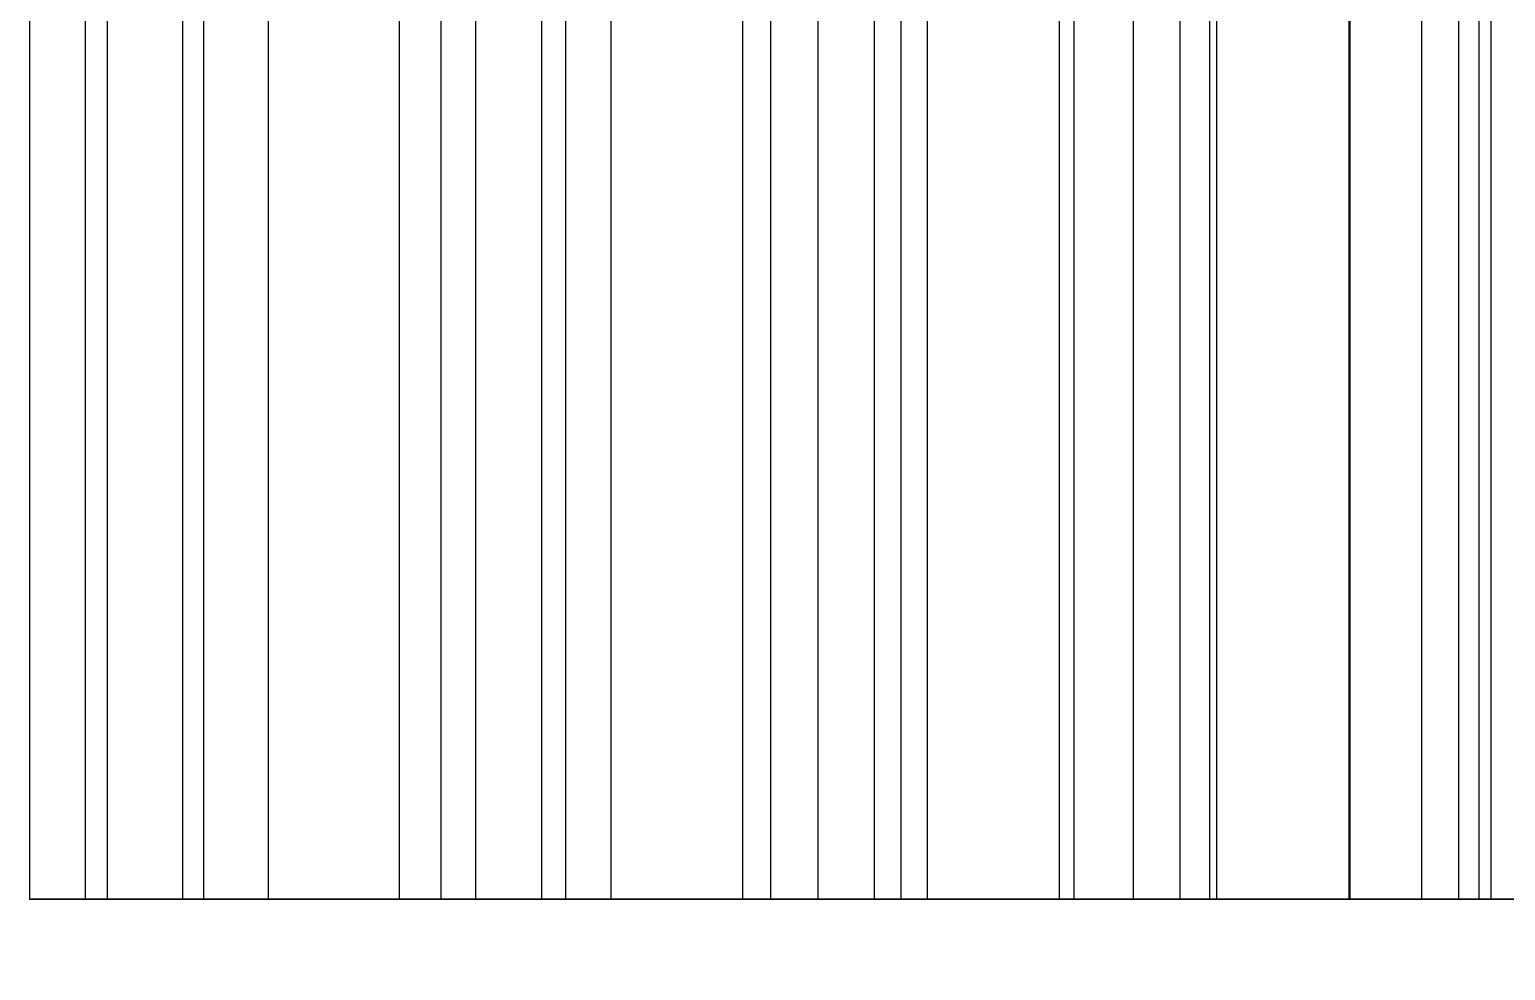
# Model space of a CAD drawing. Extents: x -60 to 60, y -153 to -30.
# Drawn here: x 50.523 to 54.051, y -90.171 to -87.921 of the extents above; entities that cross this region are included whole.
import ezdxf

# ---------------------------------------------------------------- set-up
doc = ezdxf.new("R2010")
doc.units = 0
doc.layers.add('Cut051006', color=7, linetype='CONTINUOUS')

msp = doc.modelspace()

# ---------------------------------------------------------------- linework, layer by layer
at = {"layer": 'Cut051006'}
for p, q in [((50.5235, -87, 83.5194), (50.5235, -90, 83.5194)), ((50.5235, -87, 83.5194), (50.5235, -90, 83.5194)), ((50.5235, -87, 31.1303), (50.5235, -90, 31.1303)), ((50.5235, -87, 31.1303), (50.5235, -90, 31.1303)), ((50.6563, -87, 82.5866), (50.6563, -90, 82.5866)), ((50.6563, -87, 82.5866), (50.6563, -90, 82.5866)), ((50.6563, -87, 32.0631), (50.6563, -90, 32.0631)), ((50.6563, -87, 32.0631), (50.6563, -90, 32.0631)), ((50.7088, -87, 83.4474), (50.7088, -90, 83.4474)), ((50.7088, -87, 83.4474), (50.7088, -90, 83.4474)), ((50.7088, -87, 31.2023), (50.7088, -90, 31.2023)), ((50.7088, -87, 31.2023), (50.7088, -90, 31.2023)), ((50.8888, -87, 82.8024), (50.8888, -90, 82.8024)), ((50.8888, -87, 82.8024), (50.8888, -90, 82.8024)), ((50.8888, -87, 31.8473), (50.8888, -90, 31.8473)), ((50.8888, -87, 31.8473), (50.8888, -90, 31.8473)), ((50.9394, -87, 82.9946), (50.9394, -90, 82.9946)), ((50.9394, -87, 82.9946), (50.9394, -90, 82.9946)), ((50.9394, -87, 31.655), (50.9394, -90, 31.655)), ((50.9394, -87, 31.655), (50.9394, -90, 31.655)), ((51.0937, -87, 81.6898), (51.0937, -90, 81.6898)), ((51.0937, -87, 81.6898), (51.0937, -90, 81.6898)), ((51.0937, -87, 32.9599), (51.0937, -90, 32.9599)), ((51.0937, -87, 32.9599), (51.0937, -90, 32.9599)), ((51.4069, -87, 81.7402), (51.4069, -90, 81.7402)), ((51.4069, -87, 81.7402), (51.4069, -90, 81.7402)), ((51.4069, -87, 32.9095), (51.4069, -90, 32.9095)), ((51.4069, -87, 32.9095), (51.4069, -90, 32.9095)), ((51.507, -87, 80.8033), (51.507, -90, 80.8033)), ((51.507, -87, 80.8033), (51.507, -90, 80.8033)), ((51.507, -87, 33.8463), (51.507, -90, 33.8463)), ((51.507, -87, 33.8463), (51.507, -90, 33.8463)), ((51.5895, -87, 81.6618), (51.5895, -90, 81.6618)), ((51.5895, -87, 81.6618), (51.5895, -90, 81.6618)), ((51.5895, -87, 32.9879), (51.5895, -90, 32.9879)), ((51.5895, -87, 32.9879), (51.5895, -90, 32.9879)), ((51.7469, -87, 81.0109), (51.7469, -90, 81.0109)), ((51.7469, -87, 81.0109), (51.7469, -90, 81.0109)), ((51.7469, -87, 33.6388), (51.7469, -90, 33.6388)), ((51.7469, -87, 33.6388), (51.7469, -90, 33.6388)), ((51.8043, -87, 81.2012), (51.8043, -90, 81.2012)), ((51.8043, -87, 81.2012), (51.8043, -90, 81.2012)), ((51.8043, -87, 33.4484), (51.8043, -90, 33.4484)), ((51.8043, -87, 33.4484), (51.8043, -90, 33.4484)), ((51.9129, -87, 79.8918), (51.9129, -90, 79.8918)), ((51.9129, -87, 79.8918), (51.9129, -90, 79.8918)), ((51.9129, -87, 34.7578), (51.9129, -90, 34.7578)), ((51.9129, -87, 34.7578), (51.9129, -90, 34.7578)), ((52.2276, -87, 79.9313), (52.2276, -90, 79.9313)), ((52.2276, -87, 79.9313), (52.2276, -90, 79.9313)), ((52.2276, -87, 34.7184), (52.2276, -90, 34.7184)), ((52.2276, -87, 34.7184), (52.2276, -90, 34.7184)), ((52.295, -87, 78.9915), (52.295, -90, 78.9915)), ((52.295, -87, 78.9915), (52.295, -90, 78.9915)), ((52.295, -87, 35.6582), (52.295, -90, 35.6582)), ((52.295, -87, 35.6582), (52.295, -90, 35.6582)), ((52.4074, -87, 79.8465), (52.4074, -90, 79.8465)), ((52.4074, -87, 79.8465), (52.4074, -90, 79.8465)), ((52.4074, -87, 34.8032), (52.4074, -90, 34.8032)), ((52.4074, -87, 34.8032), (52.4074, -90, 34.8032)), ((52.5421, -87, 79.1905), (52.5421, -90, 79.1905)), ((52.5421, -87, 79.1905), (52.5421, -90, 79.1905)), ((52.5421, -87, 35.4592), (52.5421, -90, 35.4592)), ((52.5421, -87, 35.4592), (52.5421, -90, 35.4592)), ((52.606, -87, 79.3788), (52.606, -90, 79.3788)), ((52.606, -87, 79.3788), (52.606, -90, 79.3788)), ((52.606, -87, 35.2709), (52.606, -90, 35.2709)), ((52.606, -87, 35.2709), (52.606, -90, 35.2709)), ((52.6688, -87, 78.0664), (52.6688, -90, 78.0664)), ((52.6688, -87, 78.0664), (52.6688, -90, 78.0664)), ((52.6688, -87, 36.5833), (52.6688, -90, 36.5833)), ((52.6688, -87, 36.5833), (52.6688, -90, 36.5833)), ((52.9848, -87, 78.0948), (52.9848, -90, 78.0948)), ((52.9848, -87, 78.0948), (52.9848, -90, 78.0948)), ((52.9848, -87, 36.5549), (52.9848, -90, 36.5549)), ((52.9848, -87, 36.5549), (52.9848, -90, 36.5549)), ((53.0193, -87, 77.1532), (53.0193, -90, 77.1532)), ((53.0193, -87, 77.1532), (53.0193, -90, 77.1532)), ((53.0193, -87, 37.4965), (53.0193, -90, 37.4965)), ((53.0193, -87, 37.4965), (53.0193, -90, 37.4965)), ((53.1615, -87, 78.0038), (53.1615, -90, 78.0038)), ((53.1615, -87, 78.0038), (53.1615, -90, 78.0038)), ((53.1615, -87, 36.6459), (53.1615, -90, 36.6459)), ((53.1615, -87, 36.6459), (53.1615, -90, 36.6459)), ((53.2731, -87, 77.3435), (53.2731, -90, 77.3435)), ((53.2731, -87, 77.3435), (53.2731, -90, 77.3435)), ((53.2731, -87, 37.3062), (53.2731, -90, 37.3062)), ((53.2731, -87, 37.3062), (53.2731, -90, 37.3062)), ((53.3436, -87, 77.5294), (53.3436, -90, 77.5294)), ((53.3436, -87, 77.5294), (53.3436, -90, 77.5294)), ((53.3436, -87, 37.1203), (53.3436, -90, 37.1203)), ((53.3436, -87, 37.1203), (53.3436, -90, 37.1203)), ((53.3606, -87, 76.2156), (53.3606, -90, 76.2156)), ((53.3606, -87, 76.2156), (53.3606, -90, 76.2156)), ((53.3606, -87, 38.4341), (53.3606, -90, 38.4341)), ((53.3606, -87, 38.4341), (53.3606, -90, 38.4341)), ((53.6773, -87, 76.233), (53.6773, -90, 76.233)), ((53.6773, -87, 76.233), (53.6773, -90, 76.233)), ((53.6773, -87, 38.4167), (53.6773, -90, 38.4167)), ((53.6773, -87, 38.4167), (53.6773, -90, 38.4167)), ((53.679, -87, 75.2908), (53.679, -90, 75.2908)), ((53.679, -87, 75.2908), (53.679, -90, 75.2908)), ((53.679, -87, 39.3589), (53.679, -90, 39.3589)), ((53.679, -87, 39.3589), (53.679, -90, 39.3589)), ((53.8508, -87, 76.1359), (53.8508, -90, 76.1359)), ((53.8508, -87, 76.1359), (53.8508, -90, 76.1359)), ((53.8508, -87, 38.5138), (53.8508, -90, 38.5138)), ((53.8508, -87, 38.5138), (53.8508, -90, 38.5138)), ((53.9393, -87, 75.4721), (53.9393, -90, 75.4721)), ((53.9393, -87, 75.4721), (53.9393, -90, 75.4721)), ((53.9393, -87, 39.1776), (53.9393, -90, 39.1776)), ((53.9393, -87, 39.1776), (53.9393, -90, 39.1776)), ((53.9874, -87, 74.3418), (53.9874, -90, 74.3418)), ((53.9874, -87, 74.3418), (53.9874, -90, 74.3418)), ((53.9874, -87, 40.3078), (53.9874, -90, 40.3078)), ((53.9874, -87, 40.3078), (53.9874, -90, 40.3078)), ((54.0162, -87, 75.6554), (54.0162, -90, 75.6554)), ((54.0162, -87, 75.6554), (54.0162, -90, 75.6554)), ((54.0162, -87, 38.9943), (54.0162, -90, 38.9943)), ((54.0162, -87, 38.9943), (54.0162, -90, 38.9943))]:
    msp.add_line(p, q, dxfattribs=at)
for centre in [(0, -90), (0, -90), (0, -93), (0, -93)]:
    msp.add_circle(centre, 60, dxfattribs=at)
for points, degree, knots in [([(50.7088, -90, 83.4474), (50.6849, -90, 83.4949), (50.6297, -90, 83.5185), (50.5731, -90, 83.5383), (50.5235, -90, 83.5194)], 2, [0, 0, 0, 0.724386, 0.724386, 1.44877, 1.44877, 1.44877]), ([(50.5235, -90, 31.1303), (50.5731, -90, 31.1113), (50.6297, -90, 31.1312), (50.6849, -90, 31.1548), (50.7088, -90, 31.2023)], 2, [0, 0, 0, 0.724386, 0.724386, 1.44877, 1.44877, 1.44877]), ([(50.7088, -90, 83.4474), (50.6849, -90, 83.4949), (50.6297, -90, 83.5185), (50.5731, -90, 83.5383), (50.5235, -90, 83.5194)], 2, [0, 0, 0, 0.724386, 0.724386, 1.44877, 1.44877, 1.44877]), ([(50.5235, -90, 31.1303), (50.5731, -90, 31.1113), (50.6297, -90, 31.1312), (50.6849, -90, 31.1548), (50.7088, -90, 31.2023)], 2, [0, 0, 0, 0.724386, 0.724386, 1.44877, 1.44877, 1.44877]), ([(51.0937, -90, 81.6898), (51.0109, -90, 81.6896), (50.9143, -90, 81.709), (50.822, -90, 81.7608), (50.73, -90, 81.8117), (50.6451, -90, 81.897), (50.5947, -90, 82.0015), (50.5433, -90, 82.1056), (50.5284, -90, 82.225), (50.5449, -90, 82.3289), (50.5609, -90, 82.4334), (50.6052, -90, 82.5215), (50.6563, -90, 82.5866)], 3, [0, 0, 0, 0, 0.558599, 0.558599, 0.558599, 1.1172, 1.1172, 1.1172, 1.6758, 1.6758, 1.6758, 2.2344, 2.2344, 2.2344, 2.2344]), ([(50.6563, -90, 32.0631), (50.6052, -90, 32.1282), (50.5609, -90, 32.2162), (50.5449, -90, 32.3208), (50.5284, -90, 32.4247), (50.5433, -90, 32.5441), (50.5947, -90, 32.6481), (50.6451, -90, 32.7527), (50.73, -90, 32.838), (50.822, -90, 32.8889), (50.9143, -90, 32.9407), (51.0109, -90, 32.96), (51.0937, -90, 32.9599)], 3, [0, 0, 0, 0, 0.558599, 0.558599, 0.558599, 1.1172, 1.1172, 1.1172, 1.6758, 1.6758, 1.6758, 2.2344, 2.2344, 2.2344, 2.2344]), ([(51.0937, -90, 81.6898), (51.0109, -90, 81.6896), (50.9143, -90, 81.709), (50.822, -90, 81.7608), (50.73, -90, 81.8117), (50.6451, -90, 81.897), (50.5947, -90, 82.0015), (50.5433, -90, 82.1056), (50.5284, -90, 82.225), (50.5449, -90, 82.3289), (50.5609, -90, 82.4334), (50.6052, -90, 82.5215), (50.6563, -90, 82.5866)], 3, [0, 0, 0, 0, 0.558599, 0.558599, 0.558599, 1.1172, 1.1172, 1.1172, 1.6758, 1.6758, 1.6758, 2.2344, 2.2344, 2.2344, 2.2344]), ([(50.6563, -90, 32.0631), (50.6052, -90, 32.1282), (50.5609, -90, 32.2162), (50.5449, -90, 32.3208), (50.5284, -90, 32.4247), (50.5433, -90, 32.5441), (50.5947, -90, 32.6481), (50.6451, -90, 32.7527), (50.73, -90, 32.838), (50.822, -90, 32.8889), (50.9143, -90, 32.9407), (51.0109, -90, 32.96), (51.0937, -90, 32.9599)], 3, [0, 0, 0, 0, 0.558599, 0.558599, 0.558599, 1.1172, 1.1172, 1.1172, 1.6758, 1.6758, 1.6758, 2.2344, 2.2344, 2.2344, 2.2344]), ([(50.8888, -90, 82.8024), (50.9333, -90, 82.8315), (50.9505, -90, 82.8889), (50.9639, -90, 82.9474), (50.9394, -90, 82.9946)], 2, [0, 0, 0, 0.724386, 0.724386, 1.44877, 1.44877, 1.44877]), ([(50.9394, -90, 31.655), (50.9639, -90, 31.7023), (50.9505, -90, 31.7608), (50.9333, -90, 31.8182), (50.8888, -90, 31.8473)], 2, [0, 0, 0, 0.724386, 0.724386, 1.44877, 1.44877, 1.44877]), ([(50.8888, -90, 82.8024), (50.9333, -90, 82.8315), (50.9505, -90, 82.8889), (50.9639, -90, 82.9474), (50.9394, -90, 82.9946)], 2, [0, 0, 0, 0.724386, 0.724386, 1.44877, 1.44877, 1.44877]), ([(50.9394, -90, 31.655), (50.9639, -90, 31.7023), (50.9505, -90, 31.7608), (50.9333, -90, 31.8182), (50.8888, -90, 31.8473)], 2, [0, 0, 0, 0.724386, 0.724386, 1.44877, 1.44877, 1.44877]), ([(51.9129, -90, 79.8918), (51.8301, -90, 79.8945), (51.7342, -90, 79.9172), (51.6439, -90, 79.9722), (51.5537, -90, 80.0263), (51.4718, -90, 80.1145), (51.4251, -90, 80.2208), (51.3774, -90, 80.3266), (51.3666, -90, 80.4464), (51.3868, -90, 80.5496), (51.4064, -90, 80.6536), (51.4537, -90, 80.7401), (51.507, -90, 80.8033)], 3, [0, 0, 0, 0, 0.558599, 0.558599, 0.558599, 1.1172, 1.1172, 1.1172, 1.6758, 1.6758, 1.6758, 2.2344, 2.2344, 2.2344, 2.2344]), ([(51.507, -90, 33.8463), (51.4537, -90, 33.9096), (51.4064, -90, 33.9961), (51.3868, -90, 34.1001), (51.3666, -90, 34.2033), (51.3774, -90, 34.3231), (51.4251, -90, 34.4289), (51.4718, -90, 34.5351), (51.5537, -90, 34.6234), (51.6439, -90, 34.6774), (51.7342, -90, 34.7324), (51.8301, -90, 34.7551), (51.9129, -90, 34.7578)], 3, [0, 0, 0, 0, 0.558599, 0.558599, 0.558599, 1.1172, 1.1172, 1.1172, 1.6758, 1.6758, 1.6758, 2.2344, 2.2344, 2.2344, 2.2344]), ([(51.9129, -90, 79.8918), (51.8301, -90, 79.8945), (51.7342, -90, 79.9172), (51.6439, -90, 79.9722), (51.5537, -90, 80.0263), (51.4718, -90, 80.1145), (51.4251, -90, 80.2208), (51.3774, -90, 80.3266), (51.3666, -90, 80.4464), (51.3868, -90, 80.5496), (51.4064, -90, 80.6536), (51.4537, -90, 80.7401), (51.507, -90, 80.8033)], 3, [0, 0, 0, 0, 0.558599, 0.558599, 0.558599, 1.1172, 1.1172, 1.1172, 1.6758, 1.6758, 1.6758, 2.2344, 2.2344, 2.2344, 2.2344]), ([(51.507, -90, 33.8463), (51.4537, -90, 33.9096), (51.4064, -90, 33.9961), (51.3868, -90, 34.1001), (51.3666, -90, 34.2033), (51.3774, -90, 34.3231), (51.4251, -90, 34.4289), (51.4718, -90, 34.5351), (51.5537, -90, 34.6234), (51.6439, -90, 34.6774), (51.7342, -90, 34.7324), (51.8301, -90, 34.7551), (51.9129, -90, 34.7578)], 3, [0, 0, 0, 0, 0.558599, 0.558599, 0.558599, 1.1172, 1.1172, 1.1172, 1.6758, 1.6758, 1.6758, 2.2344, 2.2344, 2.2344, 2.2344]), ([(51.5895, -90, 81.6618), (51.5673, -90, 81.7101), (51.5131, -90, 81.7356), (51.4572, -90, 81.7574), (51.4069, -90, 81.7402)], 2, [0, 0, 0, 0.724386, 0.724386, 1.44877, 1.44877, 1.44877]), ([(51.4069, -90, 32.9095), (51.4572, -90, 32.8923), (51.5131, -90, 32.9141), (51.5673, -90, 32.9396), (51.5895, -90, 32.9879)], 2, [0, 0, 0, 0.724386, 0.724386, 1.44877, 1.44877, 1.44877]), ([(51.5895, -90, 81.6618), (51.5673, -90, 81.7101), (51.5131, -90, 81.7356), (51.4572, -90, 81.7574), (51.4069, -90, 81.7402)], 2, [0, 0, 0, 0.724386, 0.724386, 1.44877, 1.44877, 1.44877]), ([(51.4069, -90, 32.9095), (51.4572, -90, 32.8923), (51.5131, -90, 32.9141), (51.5673, -90, 32.9396), (51.5895, -90, 32.9879)], 2, [0, 0, 0, 0.724386, 0.724386, 1.44877, 1.44877, 1.44877]), ([(51.7469, -90, 81.0109), (51.7924, -90, 81.0384), (51.8117, -90, 81.0952), (51.827, -90, 81.1532), (51.8043, -90, 81.2012)], 2, [0, 0, 0, 0.724386, 0.724386, 1.44877, 1.44877, 1.44877]), ([(51.8043, -90, 33.4484), (51.827, -90, 33.4965), (51.8117, -90, 33.5545), (51.7924, -90, 33.6113), (51.7469, -90, 33.6388)], 2, [0, 0, 0, 0.724386, 0.724386, 1.44877, 1.44877, 1.44877]), ([(51.7469, -90, 81.0109), (51.7924, -90, 81.0384), (51.8117, -90, 81.0952), (51.827, -90, 81.1532), (51.8043, -90, 81.2012)], 2, [0, 0, 0, 0.724386, 0.724386, 1.44877, 1.44877, 1.44877]), ([(51.8043, -90, 33.4484), (51.827, -90, 33.4965), (51.8117, -90, 33.5545), (51.7924, -90, 33.6113), (51.7469, -90, 33.6388)], 2, [0, 0, 0, 0.724386, 0.724386, 1.44877, 1.44877, 1.44877]), ([(52.6688, -90, 78.0664), (52.5862, -90, 78.0719), (52.4912, -90, 78.098), (52.4028, -90, 78.1561), (52.3145, -90, 78.2133), (52.2358, -90, 78.3043), (52.1928, -90, 78.4121), (52.1488, -90, 78.5195), (52.1422, -90, 78.6397), (52.166, -90, 78.7421), (52.1892, -90, 78.8453), (52.2395, -90, 78.9301), (52.295, -90, 78.9915)], 3, [0, 0, 0, 0, 0.558599, 0.558599, 0.558599, 1.1172, 1.1172, 1.1172, 1.6758, 1.6758, 1.6758, 2.2344, 2.2344, 2.2344, 2.2344]), ([(52.295, -90, 35.6582), (52.2395, -90, 35.7196), (52.1892, -90, 35.8043), (52.166, -90, 35.9076), (52.1422, -90, 36.01), (52.1488, -90, 36.1302), (52.1928, -90, 36.2376), (52.2358, -90, 36.3454), (52.3145, -90, 36.4364), (52.4028, -90, 36.4936), (52.4912, -90, 36.5517), (52.5862, -90, 36.5777), (52.6688, -90, 36.5833)], 3, [0, 0, 0, 0, 0.558599, 0.558599, 0.558599, 1.1172, 1.1172, 1.1172, 1.6758, 1.6758, 1.6758, 2.2344, 2.2344, 2.2344, 2.2344]), ([(52.6688, -90, 78.0664), (52.5862, -90, 78.0719), (52.4912, -90, 78.098), (52.4028, -90, 78.1561), (52.3145, -90, 78.2133), (52.2358, -90, 78.3043), (52.1928, -90, 78.4121), (52.1488, -90, 78.5195), (52.1422, -90, 78.6397), (52.166, -90, 78.7421), (52.1892, -90, 78.8453), (52.2395, -90, 78.9301), (52.295, -90, 78.9915)], 3, [0, 0, 0, 0, 0.558599, 0.558599, 0.558599, 1.1172, 1.1172, 1.1172, 1.6758, 1.6758, 1.6758, 2.2344, 2.2344, 2.2344, 2.2344]), ([(52.295, -90, 35.6582), (52.2395, -90, 35.7196), (52.1892, -90, 35.8043), (52.166, -90, 35.9076), (52.1422, -90, 36.01), (52.1488, -90, 36.1302), (52.1928, -90, 36.2376), (52.2358, -90, 36.3454), (52.3145, -90, 36.4364), (52.4028, -90, 36.4936), (52.4912, -90, 36.5517), (52.5862, -90, 36.5777), (52.6688, -90, 36.5833)], 3, [0, 0, 0, 0, 0.558599, 0.558599, 0.558599, 1.1172, 1.1172, 1.1172, 1.6758, 1.6758, 1.6758, 2.2344, 2.2344, 2.2344, 2.2344]), ([(52.4074, -90, 79.8465), (52.387, -90, 79.8955), (52.3336, -90, 79.9229), (52.2785, -90, 79.9467), (52.2276, -90, 79.9313)], 2, [0, 0, 0, 0.724386, 0.724386, 1.44877, 1.44877, 1.44877]), ([(52.2276, -90, 34.7184), (52.2785, -90, 34.703), (52.3336, -90, 34.7267), (52.387, -90, 34.7541), (52.4074, -90, 34.8032)], 2, [0, 0, 0, 0.724386, 0.724386, 1.44877, 1.44877, 1.44877]), ([(52.4074, -90, 79.8465), (52.387, -90, 79.8955), (52.3336, -90, 79.9229), (52.2785, -90, 79.9467), (52.2276, -90, 79.9313)], 2, [0, 0, 0, 0.724386, 0.724386, 1.44877, 1.44877, 1.44877]), ([(52.2276, -90, 34.7184), (52.2785, -90, 34.703), (52.3336, -90, 34.7267), (52.387, -90, 34.7541), (52.4074, -90, 34.8032)], 2, [0, 0, 0, 0.724386, 0.724386, 1.44877, 1.44877, 1.44877]), ([(52.5421, -90, 79.1905), (52.5885, -90, 79.2164), (52.6097, -90, 79.2725), (52.6271, -90, 79.3299), (52.606, -90, 79.3788)], 2, [0, 0, 0, 0.724386, 0.724386, 1.44877, 1.44877, 1.44877]), ([(52.606, -90, 35.2709), (52.6271, -90, 35.3197), (52.6097, -90, 35.3772), (52.5885, -90, 35.4333), (52.5421, -90, 35.4592)], 2, [0, 0, 0, 0.724386, 0.724386, 1.44877, 1.44877, 1.44877]), ([(52.5421, -90, 79.1905), (52.5885, -90, 79.2164), (52.6097, -90, 79.2725), (52.6271, -90, 79.3299), (52.606, -90, 79.3788)], 2, [0, 0, 0, 0.724386, 0.724386, 1.44877, 1.44877, 1.44877]), ([(52.606, -90, 35.2709), (52.6271, -90, 35.3197), (52.6097, -90, 35.3772), (52.5885, -90, 35.4333), (52.5421, -90, 35.4592)], 2, [0, 0, 0, 0.724386, 0.724386, 1.44877, 1.44877, 1.44877]), ([(53.3606, -90, 76.2156), (53.2783, -90, 76.2241), (53.1842, -90, 76.2534), (53.0979, -90, 76.3146), (53.0116, -90, 76.3748), (52.9361, -90, 76.4685), (52.897, -90, 76.5778), (52.8568, -90, 76.6866), (52.8544, -90, 76.8069), (52.8817, -90, 76.9085), (52.9085, -90, 77.0108), (52.9617, -90, 77.0938), (53.0193, -90, 77.1532)], 3, [0, 0, 0, 0, 0.558599, 0.558599, 0.558599, 1.1172, 1.1172, 1.1172, 1.6758, 1.6758, 1.6758, 2.2344, 2.2344, 2.2344, 2.2344]), ([(53.0193, -90, 37.4965), (52.9617, -90, 37.5559), (52.9085, -90, 37.6388), (52.8817, -90, 37.7412), (52.8544, -90, 37.8427), (52.8568, -90, 37.9631), (52.897, -90, 38.0719), (52.9361, -90, 38.1812), (53.0116, -90, 38.2749), (53.0979, -90, 38.3351), (53.1842, -90, 38.3963), (53.2783, -90, 38.4256), (53.3606, -90, 38.4341)], 3, [0, 0, 0, 0, 0.558599, 0.558599, 0.558599, 1.1172, 1.1172, 1.1172, 1.6758, 1.6758, 1.6758, 2.2344, 2.2344, 2.2344, 2.2344]), ([(53.3606, -90, 76.2156), (53.2783, -90, 76.2241), (53.1842, -90, 76.2534), (53.0979, -90, 76.3146), (53.0116, -90, 76.3748), (52.9361, -90, 76.4685), (52.897, -90, 76.5778), (52.8568, -90, 76.6866), (52.8544, -90, 76.8069), (52.8817, -90, 76.9085), (52.9085, -90, 77.0108), (52.9617, -90, 77.0938), (53.0193, -90, 77.1532)], 3, [0, 0, 0, 0, 0.558599, 0.558599, 0.558599, 1.1172, 1.1172, 1.1172, 1.6758, 1.6758, 1.6758, 2.2344, 2.2344, 2.2344, 2.2344]), ([(53.0193, -90, 37.4965), (52.9617, -90, 37.5559), (52.9085, -90, 37.6388), (52.8817, -90, 37.7412), (52.8544, -90, 37.8427), (52.8568, -90, 37.9631), (52.897, -90, 38.0719), (52.9361, -90, 38.1812), (53.0116, -90, 38.2749), (53.0979, -90, 38.3351), (53.1842, -90, 38.3963), (53.2783, -90, 38.4256), (53.3606, -90, 38.4341)], 3, [0, 0, 0, 0, 0.558599, 0.558599, 0.558599, 1.1172, 1.1172, 1.1172, 1.6758, 1.6758, 1.6758, 2.2344, 2.2344, 2.2344, 2.2344]), ([(53.1615, -90, 78.0038), (53.1428, -90, 78.0535), (53.0904, -90, 78.0828), (53.0361, -90, 78.1084), (52.9848, -90, 78.0948)], 2, [0, 0, 0, 0.724386, 0.724386, 1.44877, 1.44877, 1.44877]), ([(52.9848, -90, 36.5549), (53.0361, -90, 36.5413), (53.0904, -90, 36.5669), (53.1428, -90, 36.5962), (53.1615, -90, 36.6459)], 2, [0, 0, 0, 0.724386, 0.724386, 1.44877, 1.44877, 1.44877]), ([(53.1615, -90, 78.0038), (53.1428, -90, 78.0535), (53.0904, -90, 78.0828), (53.0361, -90, 78.1084), (52.9848, -90, 78.0948)], 2, [0, 0, 0, 0.724386, 0.724386, 1.44877, 1.44877, 1.44877]), ([(52.9848, -90, 36.5549), (53.0361, -90, 36.5413), (53.0904, -90, 36.5669), (53.1428, -90, 36.5962), (53.1615, -90, 36.6459)], 2, [0, 0, 0, 0.724386, 0.724386, 1.44877, 1.44877, 1.44877]), ([(53.2731, -90, 77.3435), (53.3205, -90, 77.3677), (53.3436, -90, 77.4231), (53.363, -90, 77.4799), (53.3436, -90, 77.5294)], 2, [0, 0, 0, 0.724386, 0.724386, 1.44877, 1.44877, 1.44877]), ([(53.3436, -90, 37.1203), (53.363, -90, 37.1698), (53.3436, -90, 37.2266), (53.3205, -90, 37.2819), (53.2731, -90, 37.3062)], 2, [0, 0, 0, 0.724386, 0.724386, 1.44877, 1.44877, 1.44877]), ([(53.2731, -90, 77.3435), (53.3205, -90, 77.3677), (53.3436, -90, 77.4231), (53.363, -90, 77.4799), (53.3436, -90, 77.5294)], 2, [0, 0, 0, 0.724386, 0.724386, 1.44877, 1.44877, 1.44877]), ([(53.3436, -90, 37.1203), (53.363, -90, 37.1698), (53.3436, -90, 37.2266), (53.3205, -90, 37.2819), (53.2731, -90, 37.3062)], 2, [0, 0, 0, 0.724386, 0.724386, 1.44877, 1.44877, 1.44877]), ([(53.9874, -90, 74.3418), (53.9054, -90, 74.3532), (53.8124, -90, 74.3858), (53.7282, -90, 74.4499), (53.6442, -90, 74.5131), (53.572, -90, 74.6094), (53.5367, -90, 74.72), (53.5003, -90, 74.8301), (53.5021, -90, 74.9505), (53.5329, -90, 75.051), (53.5633, -90, 75.1524), (53.6194, -90, 75.2334), (53.679, -90, 75.2908)], 3, [0, 0, 0, 0, 0.558599, 0.558599, 0.558599, 1.1172, 1.1172, 1.1172, 1.6758, 1.6758, 1.6758, 2.2344, 2.2344, 2.2344, 2.2344]), ([(53.679, -90, 39.3589), (53.6194, -90, 39.4163), (53.5633, -90, 39.4973), (53.5329, -90, 39.5987), (53.5021, -90, 39.6992), (53.5003, -90, 39.8195), (53.5367, -90, 39.9297), (53.572, -90, 40.0403), (53.6442, -90, 40.1366), (53.7282, -90, 40.1998), (53.8124, -90, 40.2639), (53.9054, -90, 40.2965), (53.9874, -90, 40.3078)], 3, [0, 0, 0, 0, 0.558599, 0.558599, 0.558599, 1.1172, 1.1172, 1.1172, 1.6758, 1.6758, 1.6758, 2.2344, 2.2344, 2.2344, 2.2344]), ([(53.9874, -90, 74.3418), (53.9054, -90, 74.3532), (53.8124, -90, 74.3858), (53.7282, -90, 74.4499), (53.6442, -90, 74.5131), (53.572, -90, 74.6094), (53.5367, -90, 74.72), (53.5003, -90, 74.8301), (53.5021, -90, 74.9505), (53.5329, -90, 75.051), (53.5633, -90, 75.1524), (53.6194, -90, 75.2334), (53.679, -90, 75.2908)], 3, [0, 0, 0, 0, 0.558599, 0.558599, 0.558599, 1.1172, 1.1172, 1.1172, 1.6758, 1.6758, 1.6758, 2.2344, 2.2344, 2.2344, 2.2344]), ([(53.679, -90, 39.3589), (53.6194, -90, 39.4163), (53.5633, -90, 39.4973), (53.5329, -90, 39.5987), (53.5021, -90, 39.6992), (53.5003, -90, 39.8195), (53.5367, -90, 39.9297), (53.572, -90, 40.0403), (53.6442, -90, 40.1366), (53.7282, -90, 40.1998), (53.8124, -90, 40.2639), (53.9054, -90, 40.2965), (53.9874, -90, 40.3078)], 3, [0, 0, 0, 0, 0.558599, 0.558599, 0.558599, 1.1172, 1.1172, 1.1172, 1.6758, 1.6758, 1.6758, 2.2344, 2.2344, 2.2344, 2.2344]), ([(53.8508, -90, 76.1359), (53.8338, -90, 76.1862), (53.7825, -90, 76.2173), (53.7292, -90, 76.2448), (53.6773, -90, 76.233)], 2, [0, 0, 0, 0.724386, 0.724386, 1.44877, 1.44877, 1.44877]), ([(53.6773, -90, 38.4167), (53.7292, -90, 38.4049), (53.7825, -90, 38.4324), (53.8338, -90, 38.4634), (53.8508, -90, 38.5138)], 2, [0, 0, 0, 0.724386, 0.724386, 1.44877, 1.44877, 1.44877]), ([(53.8508, -90, 76.1359), (53.8338, -90, 76.1862), (53.7825, -90, 76.2173), (53.7292, -90, 76.2448), (53.6773, -90, 76.233)], 2, [0, 0, 0, 0.724386, 0.724386, 1.44877, 1.44877, 1.44877]), ([(53.6773, -90, 38.4167), (53.7292, -90, 38.4049), (53.7825, -90, 38.4324), (53.8338, -90, 38.4634), (53.8508, -90, 38.5138)], 2, [0, 0, 0, 0.724386, 0.724386, 1.44877, 1.44877, 1.44877]), ([(53.9393, -90, 75.4721), (53.9875, -90, 75.4947), (54.0125, -90, 75.5492), (54.0339, -90, 75.6053), (54.0162, -90, 75.6554)], 2, [0, 0, 0, 0.724386, 0.724386, 1.44877, 1.44877, 1.44877]), ([(54.0162, -90, 38.9943), (54.0339, -90, 39.0444), (54.0125, -90, 39.1005), (53.9875, -90, 39.155), (53.9393, -90, 39.1776)], 2, [0, 0, 0, 0.724386, 0.724386, 1.44877, 1.44877, 1.44877]), ([(53.9393, -90, 75.4721), (53.9875, -90, 75.4947), (54.0125, -90, 75.5492), (54.0339, -90, 75.6053), (54.0162, -90, 75.6554)], 2, [0, 0, 0, 0.724386, 0.724386, 1.44877, 1.44877, 1.44877]), ([(54.0162, -90, 38.9943), (54.0339, -90, 39.0444), (54.0125, -90, 39.1005), (53.9875, -90, 39.155), (53.9393, -90, 39.1776)], 2, [0, 0, 0, 0.724386, 0.724386, 1.44877, 1.44877, 1.44877])]:
    msp.add_open_spline(points, degree=degree, knots=knots, dxfattribs=at)
for points, degree in [([(50.6563, -90, 82.5866), (50.7553, -90, 82.713), (50.8888, -90, 82.8024)], 2), ([(50.8888, -90, 31.8473), (50.7553, -90, 31.9366), (50.6563, -90, 32.0631)], 2), ([(50.6563, -90, 82.5866), (50.7553, -90, 82.713), (50.8888, -90, 82.8024)], 2), ([(50.8888, -90, 31.8473), (50.7553, -90, 31.9366), (50.6563, -90, 32.0631)], 2), ([(50.9394, -90, 82.9946), (50.7088, -90, 83.4474)], 1), ([(50.7088, -90, 31.2023), (50.9394, -90, 31.655)], 1), ([(50.9394, -90, 82.9946), (50.7088, -90, 83.4474)], 1), ([(50.7088, -90, 31.2023), (50.9394, -90, 31.655)], 1), ([(51.4069, -90, 81.7402), (51.2543, -90, 81.69), (51.0937, -90, 81.6898)], 2), ([(51.0937, -90, 32.9599), (51.2543, -90, 32.9596), (51.4069, -90, 32.9095)], 2), ([(51.4069, -90, 81.7402), (51.2543, -90, 81.69), (51.0937, -90, 81.6898)], 2), ([(51.0937, -90, 32.9599), (51.2543, -90, 32.9596), (51.4069, -90, 32.9095)], 2), ([(51.507, -90, 80.8033), (51.6104, -90, 80.9262), (51.7469, -90, 81.0109)], 2), ([(51.7469, -90, 33.6388), (51.6104, -90, 33.7234), (51.507, -90, 33.8463)], 2), ([(51.507, -90, 80.8033), (51.6104, -90, 80.9262), (51.7469, -90, 81.0109)], 2), ([(51.7469, -90, 33.6388), (51.6104, -90, 33.7234), (51.507, -90, 33.8463)], 2), ([(51.8043, -90, 81.2012), (51.5895, -90, 81.6618)], 1), ([(51.5895, -90, 32.9879), (51.8043, -90, 33.4484)], 1), ([(51.8043, -90, 81.2012), (51.5895, -90, 81.6618)], 1), ([(51.5895, -90, 32.9879), (51.8043, -90, 33.4484)], 1), ([(52.2276, -90, 79.9313), (52.0734, -90, 79.8865), (51.9129, -90, 79.8918)], 2), ([(51.9129, -90, 34.7578), (52.0734, -90, 34.7632), (52.2276, -90, 34.7184)], 2), ([(52.2276, -90, 79.9313), (52.0734, -90, 79.8865), (51.9129, -90, 79.8918)], 2), ([(51.9129, -90, 34.7578), (52.0734, -90, 34.7632), (52.2276, -90, 34.7184)], 2), ([(52.295, -90, 78.9915), (52.4027, -90, 79.1107), (52.5421, -90, 79.1905)], 2), ([(52.5421, -90, 35.4592), (52.4027, -90, 35.539), (52.295, -90, 35.6582)], 2), ([(52.295, -90, 78.9915), (52.4027, -90, 79.1107), (52.5421, -90, 79.1905)], 2), ([(52.5421, -90, 35.4592), (52.4027, -90, 35.539), (52.295, -90, 35.6582)], 2), ([(52.606, -90, 79.3788), (52.4074, -90, 79.8465)], 1), ([(52.4074, -90, 34.8032), (52.606, -90, 35.2709)], 1), ([(52.606, -90, 79.3788), (52.4074, -90, 79.8465)], 1), ([(52.4074, -90, 34.8032), (52.606, -90, 35.2709)], 1), ([(52.9848, -90, 78.0948), (52.829, -90, 78.0554), (52.6688, -90, 78.0664)], 2), ([(52.6688, -90, 36.5833), (52.829, -90, 36.5943), (52.9848, -90, 36.5549)], 2), ([(52.9848, -90, 78.0948), (52.829, -90, 78.0554), (52.6688, -90, 78.0664)], 2), ([(52.6688, -90, 36.5833), (52.829, -90, 36.5943), (52.9848, -90, 36.5549)], 2), ([(53.0193, -90, 77.1532), (53.1311, -90, 77.2686), (53.2731, -90, 77.3435)], 2), ([(53.2731, -90, 37.3062), (53.1311, -90, 37.3811), (53.0193, -90, 37.4965)], 2), ([(53.0193, -90, 77.1532), (53.1311, -90, 77.2686), (53.2731, -90, 77.3435)], 2), ([(53.2731, -90, 37.3062), (53.1311, -90, 37.3811), (53.0193, -90, 37.4965)], 2), ([(53.3436, -90, 77.5294), (53.1615, -90, 78.0038)], 1), ([(53.1615, -90, 36.6459), (53.3436, -90, 37.1203)], 1), ([(53.3436, -90, 77.5294), (53.1615, -90, 78.0038)], 1), ([(53.1615, -90, 36.6459), (53.3436, -90, 37.1203)], 1), ([(53.6773, -90, 76.233), (53.5204, -90, 76.199), (53.3606, -90, 76.2156)], 2), ([(53.3606, -90, 38.4341), (53.5204, -90, 38.4506), (53.6773, -90, 38.4167)], 2), ([(53.6773, -90, 76.233), (53.5204, -90, 76.199), (53.3606, -90, 76.2156)], 2), ([(53.3606, -90, 38.4341), (53.5204, -90, 38.4506), (53.6773, -90, 38.4167)], 2), ([(53.679, -90, 75.2908), (53.7947, -90, 75.4022), (53.9393, -90, 75.4721)], 2), ([(53.9393, -90, 39.1776), (53.7947, -90, 39.2475), (53.679, -90, 39.3589)], 2), ([(53.679, -90, 75.2908), (53.7947, -90, 75.4022), (53.9393, -90, 75.4721)], 2), ([(53.9393, -90, 39.1776), (53.7947, -90, 39.2475), (53.679, -90, 39.3589)], 2), ([(54.0162, -90, 75.6554), (53.8508, -90, 76.1359)], 1), ([(53.8508, -90, 38.5138), (54.0162, -90, 38.9943)], 1), ([(54.0162, -90, 75.6554), (53.8508, -90, 76.1359)], 1), ([(53.8508, -90, 38.5138), (54.0162, -90, 38.9943)], 1), ([(54.3045, -90, 74.3481), (54.1464, -90, 74.3197), (53.9874, -90, 74.3418)], 2), ([(53.9874, -90, 40.3078), (54.1464, -90, 40.33), (54.3045, -90, 40.3015)], 2), ([(54.3045, -90, 74.3481), (54.1464, -90, 74.3197), (53.9874, -90, 74.3418)], 2), ([(53.9874, -90, 40.3078), (54.1464, -90, 40.33), (54.3045, -90, 40.3015)], 2)]:
    msp.add_open_spline(points, degree=degree, dxfattribs=at)

doc.saveas('drawing.dxf')
